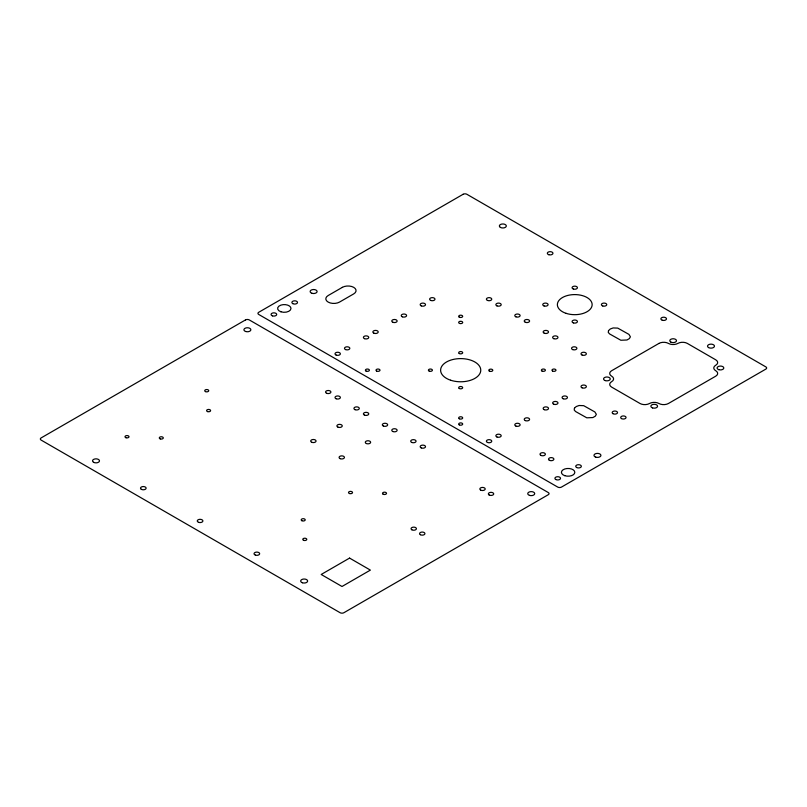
<?xml version="1.0" encoding="UTF-8"?>
<svg xmlns="http://www.w3.org/2000/svg" width="807" height="807" viewBox="0 0 807 807"><rect width="100%" height="100%" fill="white"/><g stroke="black" fill="none" stroke-linecap="round" stroke-linejoin="round"><path stroke-width="1.21" d="M574.453 408.191L574.221 410.017L575.593 411.53L586.8 417.814L592.903 417.552L595.304 416.17L596.353 414.364L594.88 411.953L583.683 405.669L579.083 405.507L576.228 406.546L574.453 408.191M608.508 330.628L608.276 332.454L609.658 333.967L620.855 340.251L626.968 339.989L629.369 338.597L630.408 336.801L628.935 334.38L617.738 328.106L613.149 327.945L610.294 328.974L608.508 330.628M245.499 319.925L41.137 437.908A2.673 1.543 0 0 0 41.137 440.097L340.11 612.715A2.673 1.543 0 0 0 343.893 612.715L548.256 494.721A2.673 1.543 0 0 0 548.256 492.532L249.282 319.925A2.673 1.543 0 0 0 245.499 319.925M463.107 194.285L258.744 312.279A2.673 1.543 0 0 0 258.744 314.468L557.718 487.075A2.673 1.543 0 0 0 561.501 487.075L765.863 369.092A2.673 1.543 0 0 0 765.863 366.903L466.89 194.285A2.673 1.543 0 0 0 463.107 194.285M342.36 287.342L328.167 295.533A8.03 4.63 0 0 0 328.167 302.09A8.03 4.63 0 0 0 339.515 302.09L353.708 293.899A8.03 4.63 0 0 0 353.708 287.342A8.03 4.63 0 0 0 342.36 287.342M658.956 343.409L611.645 370.726A6.688 3.864 0 0 0 611.645 376.183A6.688 3.864 0 0 1 611.645 381.65A6.688 3.864 0 0 0 611.645 387.108L640.032 403.5A6.688 3.864 0 0 0 649.494 403.5A6.688 3.864 0 0 1 658.956 403.5A6.688 3.864 0 0 0 668.418 403.5L715.718 376.183A6.688 3.864 0 0 0 715.718 370.726A6.688 3.864 0 0 1 715.718 365.258A6.688 3.864 0 0 0 715.718 359.801L687.342 343.409A6.688 3.864 0 0 0 677.88 343.409A6.688 3.864 0 0 1 668.418 343.409A6.688 3.864 0 0 0 658.956 343.409M349.572 558.091L321.186 574.473L342.007 586.487L370.383 570.105L349.572 558.091M459.607 321.468L459.203 321.66A2.007 1.16 0 0 0 459.203 323.234A2.007 1.16 0 0 0 461.907 323.365A2.007 1.16 0 0 0 462.381 321.822L462.038 321.59A2.007 1.16 0 0 0 459.607 321.468M459.264 317.151A2.007 1.16 0 0 0 462.623 316.626A2.007 1.16 0 0 0 460.172 315.214A2.007 1.16 0 0 0 459.264 317.151M402.34 316.808A2.673 1.543 0 0 0 406.577 315.729A2.673 1.543 0 0 0 402.834 314.155A2.673 1.543 0 0 0 402.34 316.808M487.489 442.448A2.673 1.543 0 0 0 491.735 441.368A2.673 1.543 0 0 0 487.983 439.785A2.673 1.543 0 0 0 487.489 442.448M336.115 398.749A2.673 1.543 0 0 0 340.352 397.669A2.673 1.543 0 0 0 336.61 396.086A2.673 1.543 0 0 0 336.115 398.749M549.315 460.242A2.673 1.543 0 0 0 553.794 459.546A2.673 1.543 0 0 0 550.515 457.66A2.673 1.543 0 0 0 549.315 460.242M430.726 300.426A2.673 1.543 0 0 0 434.963 299.336A2.673 1.543 0 0 0 431.22 297.763A2.673 1.543 0 0 0 430.726 300.426M459.264 424.865A2.007 1.16 0 0 0 462.623 424.351A2.007 1.16 0 0 0 460.172 422.929A2.007 1.16 0 0 0 459.264 424.865M540.801 455.33A2.673 1.543 0 0 0 545.28 454.634A2.673 1.543 0 0 0 542.001 452.737A2.673 1.543 0 0 0 540.801 455.33M496.951 436.98A2.673 1.543 0 0 0 501.187 435.901A2.673 1.543 0 0 0 497.445 434.327A2.673 1.543 0 0 0 496.951 436.98M450.649 380.228A20.074 11.591 0 0 0 480.76 370.191A20.074 11.591 0 0 0 450.649 360.154A20.074 11.591 0 0 0 450.649 380.228M480.629 490.071A2.673 1.543 0 0 0 485.108 489.375A2.673 1.543 0 0 0 481.829 487.478A2.673 1.543 0 0 0 480.629 490.071M459.264 418.752A2.007 1.16 0 0 0 462.623 418.228A2.007 1.16 0 0 0 460.172 416.805A2.007 1.16 0 0 0 459.264 418.752M303.725 540.357A2.007 1.16 0 0 0 306.781 539.409A2.007 1.16 0 0 0 303.825 538.35A2.007 1.16 0 0 0 303.725 540.357M489.143 494.984A2.673 1.543 0 0 0 493.622 494.288A2.673 1.543 0 0 0 490.343 492.401A2.673 1.543 0 0 0 489.143 494.984M459.264 353.527A2.007 1.16 0 0 0 462.623 353.012A2.007 1.16 0 0 0 460.172 351.59A2.007 1.16 0 0 0 459.264 353.527M365.975 371.008A2.007 1.16 0 0 0 369.334 370.484A2.007 1.16 0 0 0 366.882 369.071A2.007 1.16 0 0 0 365.975 371.008M376.576 371.008A2.007 1.16 0 0 0 379.936 370.484A2.007 1.16 0 0 0 377.474 369.071A2.007 1.16 0 0 0 376.576 371.008M326.653 393.281A2.673 1.543 0 0 0 330.89 392.202A2.673 1.543 0 0 0 327.148 390.628A2.673 1.543 0 0 0 326.653 393.281M411.842 529.775A2.673 1.543 0 0 0 416.321 529.089A2.673 1.543 0 0 0 413.043 527.193A2.673 1.543 0 0 0 411.842 529.775M612.967 413.668A2.673 1.543 0 0 0 617.436 412.972A2.673 1.543 0 0 0 614.157 411.086A2.673 1.543 0 0 0 612.967 413.668M383.416 426.056A2.673 1.543 0 0 0 387.653 424.976A2.673 1.543 0 0 0 383.91 423.403A2.673 1.543 0 0 0 383.416 426.056M383.093 494.156A2.007 1.16 0 0 0 386.452 493.642A2.007 1.16 0 0 0 383.991 492.22A2.007 1.16 0 0 0 383.093 494.156M496.951 305.883A2.673 1.543 0 0 0 501.187 304.804A2.673 1.543 0 0 0 497.445 303.23A2.673 1.543 0 0 0 496.951 305.883M280.947 311.795A6.688 3.864 0 0 0 290.974 308.456A6.688 3.864 0 0 0 280.947 305.107A6.688 3.864 0 0 0 280.947 311.795M420.356 534.698A2.673 1.543 0 0 0 424.835 534.002A2.673 1.543 0 0 0 421.557 532.116A2.673 1.543 0 0 0 420.356 534.698M552.553 371.008A2.007 1.16 0 0 0 555.912 370.484A2.007 1.16 0 0 0 553.451 369.071A2.007 1.16 0 0 0 552.553 371.008M373.954 333.2A2.673 1.543 0 0 0 378.201 332.111A2.673 1.543 0 0 0 374.448 330.537A2.673 1.543 0 0 0 373.954 333.2M338.002 427.155A2.673 1.543 0 0 0 342.239 426.066A2.673 1.543 0 0 0 338.496 424.492A2.673 1.543 0 0 0 338.002 427.155M525.337 322.275A2.673 1.543 0 0 0 529.574 321.186A2.673 1.543 0 0 0 525.831 319.612A2.673 1.543 0 0 0 525.337 322.275M364.502 415.131A2.673 1.543 0 0 0 368.738 414.052A2.673 1.543 0 0 0 364.986 412.478A2.673 1.543 0 0 0 364.502 415.131M515.875 316.808A2.673 1.543 0 0 0 520.112 315.729A2.673 1.543 0 0 0 516.369 314.155A2.673 1.543 0 0 0 515.875 316.808M515.875 426.056A2.673 1.543 0 0 0 520.112 424.976A2.673 1.543 0 0 0 516.369 423.403A2.673 1.543 0 0 0 515.875 426.056M487.489 300.426A2.673 1.543 0 0 0 491.735 299.336A2.673 1.543 0 0 0 487.983 297.763A2.673 1.543 0 0 0 487.489 300.426M572.647 349.582A2.673 1.543 0 0 0 576.884 348.503A2.673 1.543 0 0 0 573.141 346.929A2.673 1.543 0 0 0 572.647 349.582M366.388 443.537A2.673 1.543 0 0 0 370.625 442.458A2.673 1.543 0 0 0 366.882 440.884A2.673 1.543 0 0 0 366.388 443.537M126.003 437.737A2.007 1.16 0 0 0 129.009 436.728A2.007 1.16 0 0 0 126.003 435.73A2.007 1.16 0 0 0 126.003 437.737M621.481 418.581A2.673 1.543 0 0 0 625.96 417.885A2.673 1.543 0 0 0 622.681 415.998A2.673 1.543 0 0 0 621.481 418.581M525.337 420.598A2.673 1.543 0 0 0 529.574 419.519A2.673 1.543 0 0 0 525.831 417.935A2.673 1.543 0 0 0 525.337 420.598M311.795 442.286A2.673 1.543 0 0 0 316.031 441.197A2.673 1.543 0 0 0 312.289 439.623A2.673 1.543 0 0 0 311.795 442.286M553.723 404.206A2.673 1.543 0 0 0 557.96 403.127A2.673 1.543 0 0 0 554.217 401.553A2.673 1.543 0 0 0 553.723 404.206M544.261 409.674A2.673 1.543 0 0 0 548.498 408.594A2.673 1.543 0 0 0 544.755 407.01A2.673 1.543 0 0 0 544.261 409.674M553.723 338.658A2.673 1.543 0 0 0 557.96 337.578A2.673 1.543 0 0 0 554.217 336.005A2.673 1.543 0 0 0 553.723 338.658M459.264 388.49A2.007 1.16 0 0 0 462.623 387.965A2.007 1.16 0 0 0 460.172 386.553A2.007 1.16 0 0 0 459.264 388.49M489.375 371.099A2.007 1.16 0 0 0 492.734 370.584A2.007 1.16 0 0 0 490.283 369.162A2.007 1.16 0 0 0 489.375 371.099M582.109 387.824A2.673 1.543 0 0 0 586.346 386.745A2.673 1.543 0 0 0 582.604 385.161A2.673 1.543 0 0 0 582.109 387.824M340.181 458.669A2.673 1.543 0 0 0 344.418 457.589A2.673 1.543 0 0 0 340.675 456.005A2.673 1.543 0 0 0 340.181 458.669M429.304 371.159A2.007 1.16 0 0 0 432.411 370.252A2.007 1.16 0 0 0 429.506 369.152A2.007 1.16 0 0 0 429.304 371.159M336.115 355.05A2.673 1.543 0 0 0 340.352 353.97A2.673 1.543 0 0 0 336.61 352.387A2.673 1.543 0 0 0 336.115 355.05M355.04 409.674A2.673 1.543 0 0 0 359.276 408.594A2.673 1.543 0 0 0 355.524 407.01A2.673 1.543 0 0 0 355.04 409.674M582.109 355.05A2.673 1.543 0 0 0 586.346 353.97A2.673 1.543 0 0 0 582.604 352.387A2.673 1.543 0 0 0 582.109 355.05M345.578 349.582A2.673 1.543 0 0 0 349.814 348.503A2.673 1.543 0 0 0 346.072 346.929A2.673 1.543 0 0 0 345.578 349.582M541.961 371.008A2.007 1.16 0 0 0 545.32 370.484A2.007 1.16 0 0 0 542.859 369.071A2.007 1.16 0 0 0 541.961 371.008M411.802 442.448A2.673 1.543 0 0 0 416.039 441.368A2.673 1.543 0 0 0 412.296 439.785A2.673 1.543 0 0 0 411.802 442.448M205.492 391.607A2.007 1.16 0 0 0 208.72 390.86A2.007 1.16 0 0 0 205.987 389.62A2.007 1.16 0 0 0 205.492 391.607M421.264 447.905A2.673 1.543 0 0 0 425.501 446.826A2.673 1.543 0 0 0 421.758 445.252A2.673 1.543 0 0 0 421.264 447.905M421.264 305.883A2.673 1.543 0 0 0 425.501 304.804A2.673 1.543 0 0 0 421.758 303.23A2.673 1.543 0 0 0 421.264 305.883M392.878 322.275A2.673 1.543 0 0 0 397.115 321.186A2.673 1.543 0 0 0 393.372 319.612A2.673 1.543 0 0 0 392.878 322.275M544.261 333.2A2.673 1.543 0 0 0 548.498 332.111A2.673 1.543 0 0 0 544.755 330.537A2.673 1.543 0 0 0 544.261 333.2M563.185 398.749A2.673 1.543 0 0 0 567.422 397.669A2.673 1.543 0 0 0 563.679 396.086A2.673 1.543 0 0 0 563.185 398.749M364.502 338.658A2.673 1.543 0 0 0 368.738 337.578A2.673 1.543 0 0 0 364.986 336.005A2.673 1.543 0 0 0 364.502 338.658M392.878 431.523A2.673 1.543 0 0 0 397.115 430.444A2.673 1.543 0 0 0 393.372 428.86A2.673 1.543 0 0 0 392.878 431.523M564.779 475.676A6.688 3.864 0 0 0 574.816 472.327A6.688 3.864 0 0 0 564.779 468.978A6.688 3.864 0 0 0 564.779 475.676M207.591 411.6A2.007 1.16 0 0 0 210.607 410.602A2.007 1.16 0 0 0 207.591 409.593A2.007 1.16 0 0 0 207.591 411.6M349.512 493.541A2.007 1.16 0 0 0 352.528 492.532A2.007 1.16 0 0 0 349.512 491.534A2.007 1.16 0 0 0 349.512 493.541M301.788 520.666A2.007 1.16 0 0 0 305.147 520.152A2.007 1.16 0 0 0 302.696 518.73A2.007 1.16 0 0 0 301.788 520.666M160.29 438.917A2.007 1.16 0 0 0 163.296 437.908A2.007 1.16 0 0 0 160.29 436.91A2.007 1.16 0 0 0 160.29 438.917M573.414 289.037A2.673 1.543 0 0 0 577.429 287.695A2.673 1.543 0 0 0 573.414 286.364A2.673 1.543 0 0 0 573.414 289.037M602.738 305.964A2.673 1.543 0 0 0 606.753 304.632A2.673 1.543 0 0 0 602.738 303.291A2.673 1.543 0 0 0 602.738 305.964M573.414 322.901A2.673 1.543 0 0 0 577.429 321.559A2.673 1.543 0 0 0 573.414 320.228A2.673 1.543 0 0 0 573.414 322.901M544.079 305.964A2.673 1.543 0 0 0 548.094 304.632A2.673 1.543 0 0 0 544.079 303.291A2.673 1.543 0 0 0 544.079 305.964M566.05 313.328A17.391 10.047 0 0 0 592.146 304.632A17.391 10.047 0 0 0 566.05 295.937A17.391 10.047 0 0 0 566.05 313.328M272.473 315.87A2.814 1.624 0 0 0 276.69 314.468A2.814 1.624 0 0 0 272.473 313.055A2.814 1.624 0 0 0 272.473 315.87M292.709 303.593A2.814 1.624 0 0 0 297.41 302.867A2.814 1.624 0 0 0 293.97 300.88A2.814 1.624 0 0 0 292.709 303.593M576.551 467.465A2.814 1.624 0 0 0 581.252 466.739A2.814 1.624 0 0 0 577.802 464.751A2.814 1.624 0 0 0 576.551 467.465M555.73 479.479A2.814 1.624 0 0 0 560.431 478.753A2.814 1.624 0 0 0 556.991 476.766A2.814 1.624 0 0 0 555.73 479.479M500.38 227.392A3.48 2.007 0 0 0 506.201 226.495A3.48 2.007 0 0 0 501.944 224.033A3.48 2.007 0 0 0 500.38 227.392M548.74 254.689A2.814 1.624 0 0 0 552.956 253.287A2.814 1.624 0 0 0 548.74 251.875A2.814 1.624 0 0 0 548.74 254.689M662.285 320.238A2.814 1.624 0 0 0 666.491 318.836A2.814 1.624 0 0 0 662.285 317.423A2.814 1.624 0 0 0 662.285 320.238M708.536 347.565A3.48 2.007 0 0 0 714.346 346.667A3.48 2.007 0 0 0 710.089 344.206A3.48 2.007 0 0 0 708.536 347.565M93.551 462.28A3.48 2.007 0 0 0 99.372 461.372A3.48 2.007 0 0 0 95.105 458.911A3.48 2.007 0 0 0 93.551 462.28M141.326 489.314A2.814 1.624 0 0 0 146.027 488.588A2.814 1.624 0 0 0 142.587 486.601A2.814 1.624 0 0 0 141.326 489.314M198.673 522.351A2.814 1.624 0 0 0 202.89 520.939A2.814 1.624 0 0 0 198.673 519.537A2.814 1.624 0 0 0 198.673 522.351M255.446 555.125A2.814 1.624 0 0 0 259.662 553.713A2.814 1.624 0 0 0 255.446 552.311A2.814 1.624 0 0 0 255.446 555.125M302.413 582.765A3.48 2.007 0 0 0 307.638 581.03A3.48 2.007 0 0 0 302.413 579.285A3.48 2.007 0 0 0 302.413 582.765M311.875 293.264A3.48 2.007 0 0 0 317.101 291.519A3.48 2.007 0 0 0 311.875 289.784A3.48 2.007 0 0 0 311.875 293.264M245.651 331.495A3.48 2.007 0 0 0 250.866 329.76A3.48 2.007 0 0 0 245.651 328.015A3.48 2.007 0 0 0 245.651 331.495M595.717 457.135A3.48 2.007 0 0 0 600.933 455.39A3.48 2.007 0 0 0 595.717 453.655A3.48 2.007 0 0 0 595.717 457.135M529.483 495.367A3.48 2.007 0 0 0 534.708 493.632A3.48 2.007 0 0 0 529.483 491.887A3.48 2.007 0 0 0 529.483 495.367M670.778 342.047A3.349 1.927 0 0 0 676.377 341.179A3.349 1.927 0 0 0 672.281 338.819A3.349 1.927 0 0 0 670.778 342.047M718.775 369.667A3.349 1.927 0 0 0 723.798 367.992A3.349 1.927 0 0 0 718.775 366.317A3.349 1.927 0 0 0 718.775 369.667M652.55 407.908A3.349 1.927 0 0 0 657.564 406.234A3.349 1.927 0 0 0 652.55 404.559A3.349 1.927 0 0 0 652.55 407.908M605.24 380.591A3.349 1.927 0 0 0 610.263 378.917A3.349 1.927 0 0 0 605.24 377.242A3.349 1.927 0 0 0 605.24 380.591"/></g></svg>
